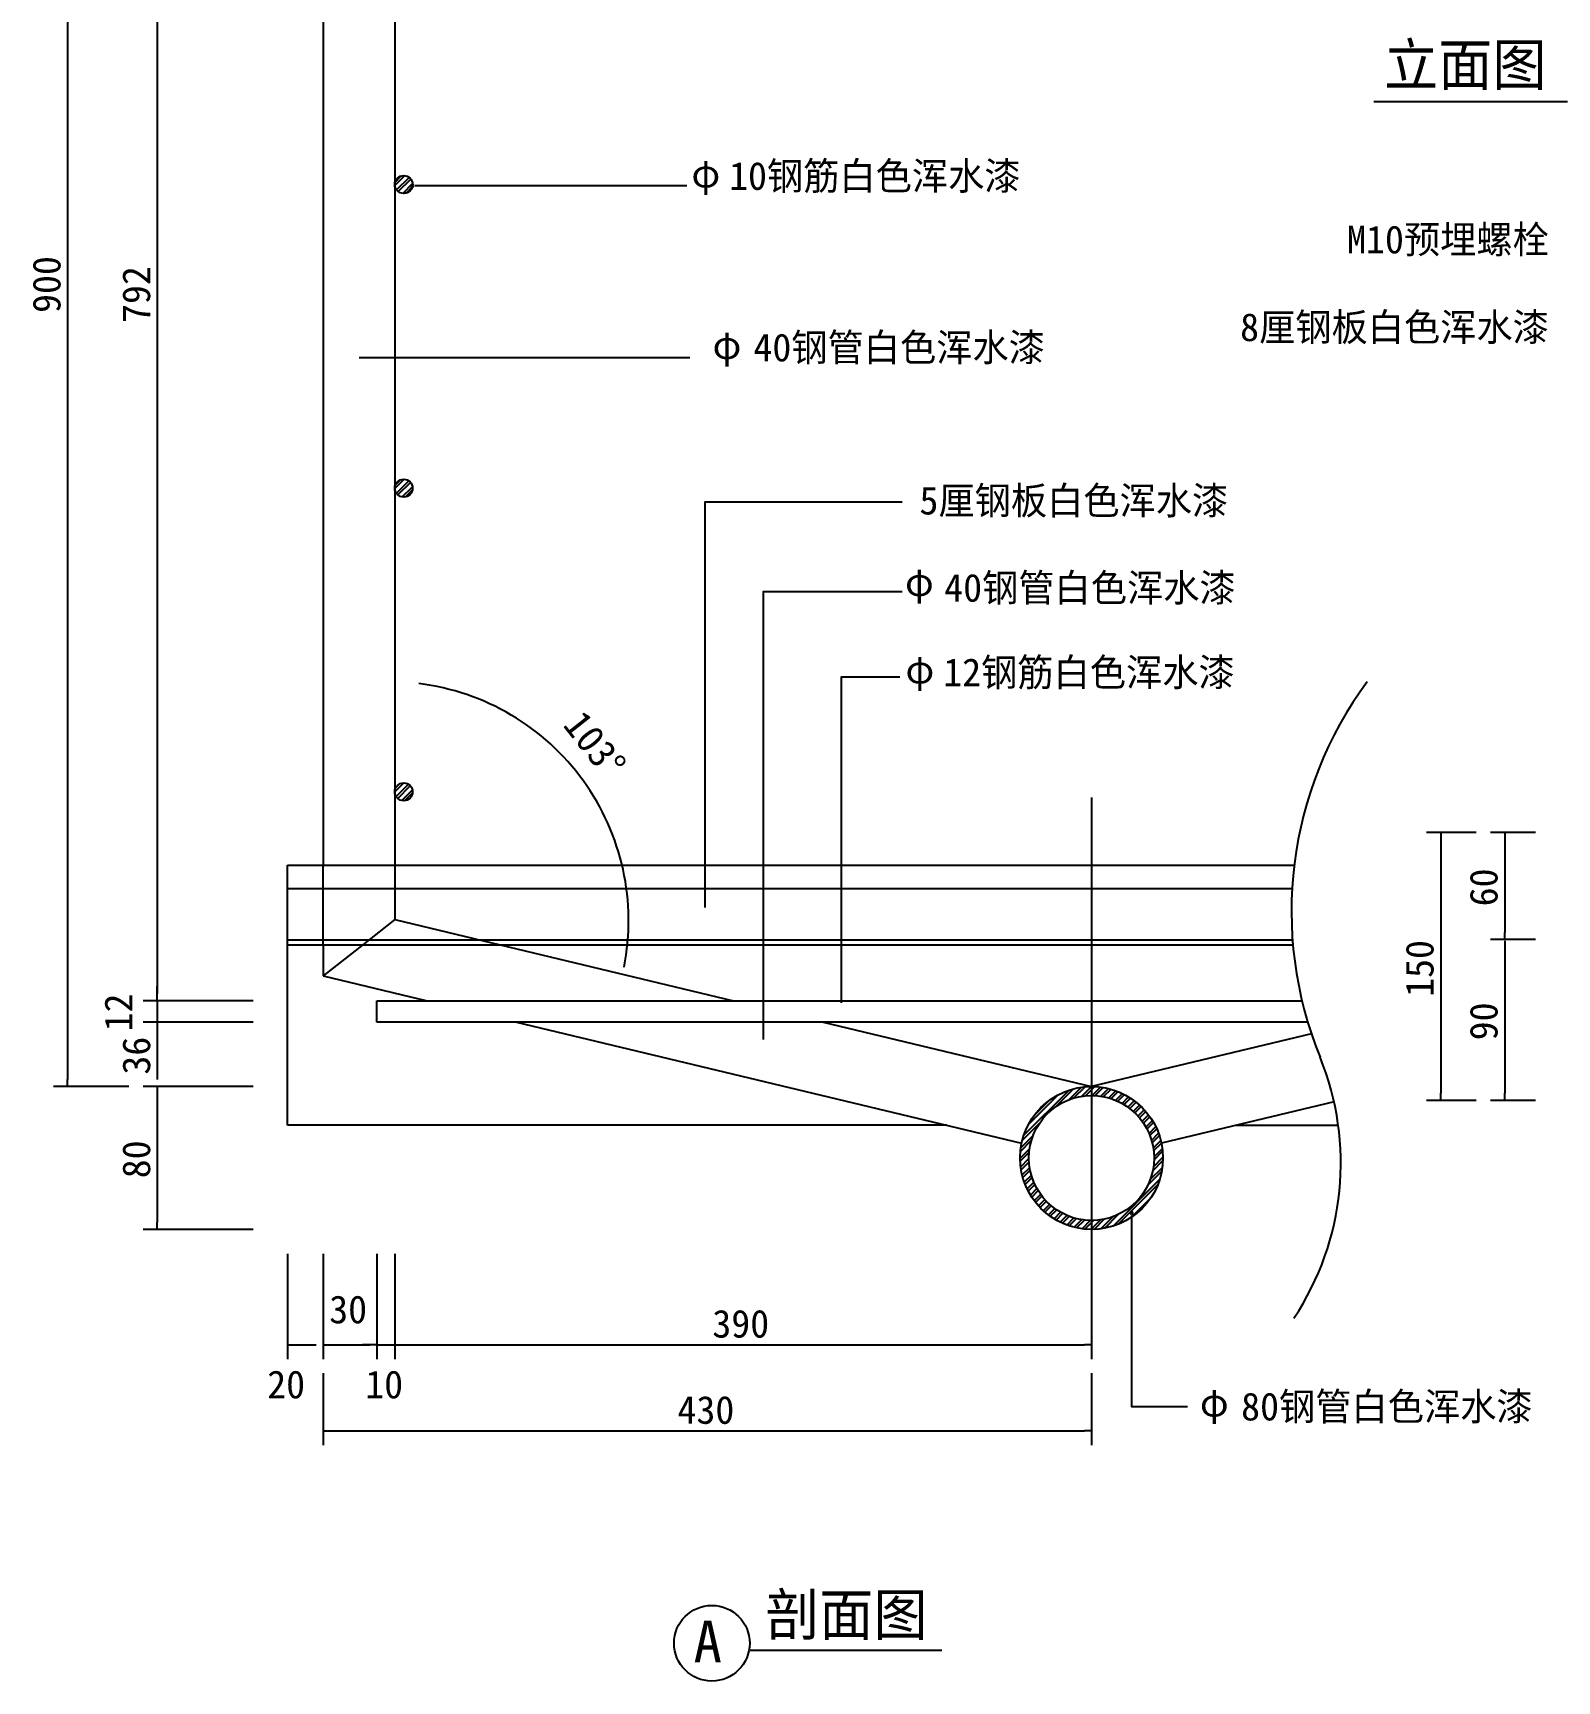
# Model space of a CAD drawing. Header units: metres. Extents: x 16793 to 18197, y 5304 to 7183.
# Drawn here: x 16793 to 17646, y 5304 to 6227 of the extents above; entities that cross this region are included whole.
import ezdxf

# ---------------------------------------------------------------- set-up
doc = ezdxf.new("R2010")
doc.units = ezdxf.units.M
for name, color, linetype in [('3', 3, 'Continuous'), ('4', 4, 'Continuous'), ('7', 7, 'Continuous'), ('BH', 3, 'Continuous'), ('DIM', 3, 'Continuous'), ('TEXT', 3, 'Continuous')]:
    doc.layers.add(name, color=color, linetype=linetype)

# ---------------------------------------------------------------- blocks, each defined once
blk = doc.blocks.new('DOT')
at = {"color": 0, "linetype": 'ByBlock'}
blk.add_line((-0.35, 0), (-1, 0), dxfattribs=at)
blk.add_lwpolyline([(-0.17, 0, 1), (0.17, 0, 1)], format="xyb", close=True, dxfattribs=at)
blk = doc.blocks.new('_DOT')
at = {"color": 0, "linetype": 'ByBlock'}
blk.add_line((-0.15, 0), (-1, 0), dxfattribs=at)

msp = doc.modelspace()

# ---------------------------------------------------------------- linework, layer by layer
at = {"layer": '3'}
for p, q in [((17385.35, 5799.06), (17385.35, 5509.33)), ((16955.35, 5716.65), (16955.35, 5761.21)), ((16995.42, 5761.21), (16995.35, 5730.81)), ((16935.35, 5748.08), (17497.65, 5748.08)), ((16995.35, 5730.81), (16977.38, 5716.65)), ((16995.35, 5730.81), (17054.42, 5716.65))]:
    msp.add_line(p, q, dxfattribs=at)
for centre, radius, start, end in [((17713.65, 5735.32), 216.37, 143.56, 202.18), ((17368.1, 5594.45), 156.79, 326.39, 22.18)]:
    msp.add_arc(centre, radius, start, end, dxfattribs=at)
at = {"layer": '4'}
for p, q in [((16955.35, 6484.93), (16955.35, 5761.21)), ((16995.35, 6484.93), (16995.35, 5761.21)), ((16935.35, 5716.65), (17498.22, 5716.65)), ((16955.35, 5716.65), (16955.35, 5699.27)), ((17054.42, 5716.65), (17185.01, 5685.33)), ((16955.35, 5699.27), (17013.47, 5685.33)), ((16985.35, 5673.33), (16985.35, 5685.33)), ((16985.35, 5685.33), (17503.13, 5685.33)), ((17506.35, 5673.33), (16985.35, 5673.33)), ((17063.52, 5673.33), (17346.21, 5605.54)), ((17235.06, 5673.33), (17385.35, 5637.29)), ((17508.41, 5666.8), (17385.35, 5637.29)), ((17385.35, 5639.82), (17385.35, 5637.29)), ((17521.1, 5628.71), (17424.49, 5605.54))]:
    msp.add_line(p, q, dxfattribs=at)
msp.add_circle((17385.35, 5597.29), 40, dxfattribs=at)
at = {"layer": '7'}
for p, q in [((16935.35, 5615.58), (16935.35, 5761.21)), ((16935.35, 5761.21), (16995.35, 5761.21)), ((16995.35, 5761.21), (16995.35, 5761.21)), ((16995.35, 5761.21), (17498.65, 5761.21)), ((16935.35, 5719.33), (17497.99, 5719.33)), ((16977.38, 5716.65), (16955.35, 5699.27)), ((17304.37, 5615.58), (16935.35, 5615.58)), ((17466.33, 5615.58), (17523.46, 5615.58))]:
    msp.add_line(p, q, dxfattribs=at)
for centre, radius in [((17000.35, 6142.29), 5), ((17000.35, 5972.29), 5), ((17000.35, 5802.29), 5), ((17385.35, 5597.29), 35)]:
    msp.add_circle(centre, radius, dxfattribs=at)
at = {"layer": 'BH'}
for p, q in [((16995.38, 6141.73), (17000.9, 6147.26)), ((16995.54, 6143.66), (16998.98, 6147.1)), ((16996.4, 6139.22), (17003.42, 6146.24)), ((16997.29, 6138.34), (17004.3, 6145.35)), ((16999.8, 6137.32), (17005.32, 6142.83)), ((17001.74, 6137.49), (17005.15, 6140.9)), ((16995.35, 5972.01), (17000.63, 5977.28)), ((16995.69, 5974.1), (16998.53, 5976.95)), ((16996.27, 5969.39), (17003.25, 5976.36)), ((16997.12, 5968.47), (17004.17, 5975.52)), ((16999.55, 5967.36), (17005.28, 5973.09)), ((17001.35, 5967.39), (17005.24, 5971.29)), ((16995.35, 5802.29), (17000.35, 5807.29)), ((16995.94, 5804.65), (16997.99, 5806.7)), ((16996.16, 5799.57), (17003.07, 5806.48)), ((16996.97, 5798.61), (17004.03, 5805.67)), ((16999.3, 5797.4), (17005.24, 5803.34)), ((17001, 5797.33), (17005.3, 5801.64)), ((17347.36, 5609.84), (17372.8, 5635.27)), ((17349.99, 5616), (17366.64, 5632.65)), ((17352.88, 5620.65), (17361.99, 5629.76)), ((17365.23, 5625.93), (17375.31, 5636.01)), ((17372.8, 5629.96), (17379.73, 5636.9)), ((17375.47, 5630.87), (17381.73, 5637.13)), ((17380.02, 5631.88), (17385.35, 5637.21)), ((17382.04, 5632.14), (17385.35, 5635.44)), ((17385.35, 5637.21), (17385.43, 5637.29)), ((17385.35, 5635.44), (17387.15, 5637.25)), ((17385.73, 5632.29), (17390.41, 5636.97)), ((17387.43, 5632.23), (17391.95, 5636.74)), ((17390.63, 5631.89), (17394.88, 5636.14)), ((17392.14, 5631.63), (17396.28, 5635.77)), ((17394.98, 5630.94), (17398.95, 5634.91)), ((17396.33, 5630.52), (17400.23, 5634.42)), ((17398.91, 5629.56), (17402.69, 5633.34)), ((17400.13, 5629.02), (17403.86, 5632.75)), ((17402.47, 5627.82), (17406.12, 5631.47)), ((17403.58, 5627.17), (17407.21, 5630.79)), ((17405.71, 5625.76), (17409.29, 5629.34)), ((17406.73, 5625), (17410.29, 5628.57)), ((17408.66, 5623.4), (17412.2, 5626.94)), ((17409.58, 5622.55), (17413.11, 5626.09)), ((17411.32, 5620.76), (17414.86, 5624.3)), ((17412.14, 5619.81), (17415.69, 5623.36)), ((17413.69, 5617.83), (17417.26, 5621.4)), ((17414.42, 5616.78), (17418.01, 5620.38)), ((17346.63, 5607.33), (17356.71, 5617.41)), ((17415.77, 5614.6), (17419.42, 5618.25)), ((17416.39, 5613.46), (17420.07, 5617.14)), ((17417.53, 5611.06), (17421.3, 5614.83)), ((17418.04, 5609.8), (17421.86, 5613.62)), ((17418.93, 5607.15), (17422.88, 5611.11)), ((17345.35, 5597.21), (17350.75, 5602.62)), ((17345.51, 5600.91), (17351.77, 5607.17)), ((17345.74, 5602.91), (17352.67, 5609.84)), ((17419.31, 5605.76), (17423.34, 5609.8)), ((17419.91, 5602.83), (17424.14, 5607.06)), ((17420.12, 5601.27), (17424.47, 5605.62)), ((17420.33, 5596.18), (17425.17, 5601.02)), ((17420.34, 5597.96), (17424.99, 5602.61)), ((17345.39, 5595.49), (17350.5, 5600.6)), ((17345.67, 5592.23), (17350.35, 5596.91)), ((17345.9, 5590.69), (17350.41, 5595.2)), ((17346.5, 5587.76), (17350.75, 5592.01)), ((17418.19, 5585.21), (17425, 5592.01)), ((17419.61, 5590.16), (17425.32, 5595.87)), ((17419.99, 5592.31), (17425.34, 5597.66)), ((17346.87, 5586.36), (17351.01, 5590.5)), ((17347.73, 5583.69), (17351.7, 5587.66)), ((17348.22, 5582.41), (17352.12, 5586.3)), ((17349.3, 5579.95), (17353.08, 5583.73)), ((17349.89, 5578.78), (17353.62, 5582.51)), ((17397.46, 5559.17), (17423.47, 5585.18)), ((17400.22, 5560.16), (17422.48, 5582.42)), ((17416.9, 5582.14), (17424.66, 5589.9)), ((17351.17, 5576.52), (17354.82, 5580.17)), ((17351.85, 5575.43), (17355.47, 5579.06)), ((17353.3, 5573.35), (17356.88, 5576.93)), ((17354.07, 5572.35), (17357.63, 5575.91)), ((17355.7, 5570.44), (17359.24, 5573.98)), ((17356.55, 5569.53), (17360.09, 5573.06)), ((17407.75, 5564.15), (17418.49, 5574.89)), ((17358.34, 5567.78), (17361.88, 5571.32)), ((17359.28, 5566.95), (17362.83, 5570.5)), ((17361.24, 5565.37), (17364.81, 5568.95)), ((17362.26, 5564.63), (17365.85, 5568.22)), ((17364.39, 5563.22), (17368.04, 5566.87)), ((17365.5, 5562.56), (17369.18, 5566.25)), ((17367.81, 5561.34), (17371.58, 5565.11)), ((17369.02, 5560.78), (17372.84, 5564.6)), ((17390.63, 5557.64), (17397.43, 5564.45)), ((17392.74, 5557.98), (17400.5, 5565.74)), ((17371.53, 5559.75), (17375.48, 5563.71)), ((17372.84, 5559.3), (17376.87, 5563.33)), ((17375.58, 5558.5), (17379.81, 5562.73)), ((17377.01, 5558.17), (17381.36, 5562.52)), ((17380.03, 5557.65), (17384.68, 5562.3)), ((17381.61, 5557.47), (17385.35, 5561.2)), ((17384.98, 5557.29), (17385.35, 5557.66)), ((17385.35, 5557.66), (17390.33, 5562.65)), ((17385.35, 5561.2), (17386.46, 5562.31)), ((17386.77, 5557.32), (17392.48, 5563.03))]:
    msp.add_line(p, q, dxfattribs=at)
at = {"layer": 'DIM'}
for p, q in [((16812.24, 6533.29), (16812.24, 5641.29)), ((16862.44, 6473.29), (16862.44, 5689.33)), ((17600.63, 5779.54), (17572.79, 5779.54)), ((17633.93, 5779.54), (17608.63, 5779.54)), ((17580.79, 5775.54), (17580.79, 5633.54)), ((17616.63, 5775.54), (17616.63, 5723.54)), ((17633.93, 5719.54), (17608.63, 5719.54)), ((17616.63, 5715.54), (17616.63, 5633.54)), ((16862.44, 5689.33), (16862.44, 5693.33)), ((16916.03, 5685.33), (16854.44, 5685.33)), ((16862.44, 5685.33), (16862.44, 5673.33)), ((16862.44, 5685.33), (16862.44, 5673.33)), ((16916.03, 5673.33), (16854.44, 5673.33)), ((16862.44, 5669.33), (16862.44, 5641.29)), ((16862.44, 5669.33), (16862.44, 5665.33)), ((16846.44, 5637.29), (16804.24, 5637.29)), ((16916.03, 5637.29), (16854.44, 5637.29)), ((16862.44, 5633.29), (16862.44, 5561.29)), ((17600.63, 5629.54), (17572.79, 5629.54)), ((17633.93, 5629.54), (17608.63, 5629.54)), ((16916.03, 5557.29), (16854.44, 5557.29)), ((16935.35, 5543.61), (16935.35, 5484.72)), ((16955.35, 5543.61), (16955.35, 5484.72)), ((16985.35, 5543.61), (16985.35, 5484.72)), ((16995.35, 5543.61), (16995.35, 5484.72)), ((17385.35, 5543.61), (17385.35, 5484.72)), ((16939.35, 5492.72), (16951.35, 5492.72)), ((16959.35, 5492.72), (16981.35, 5492.72)), ((16981.35, 5492.72), (16977.35, 5492.72)), ((16985.35, 5492.72), (16995.35, 5492.72)), ((16985.35, 5492.72), (16995.35, 5492.72)), ((16999.35, 5492.72), (17381.35, 5492.72)), ((16999.35, 5492.72), (17003.35, 5492.72)), ((16955.35, 5476.72), (16955.35, 5436.46)), ((17385.35, 5476.72), (17385.35, 5436.46)), ((16959.35, 5444.46), (17381.35, 5444.46))]:
    msp.add_line(p, q, dxfattribs=at)
msp.add_arc((16992.52, 5730.15), 133.71, 348.79, 82.98, dxfattribs=at)
at = {"layer": 'TEXT'}
for p, q in [((17543.37, 6188.8), (17651.7, 6188.8)), ((17194.33, 5321.81), (17301.55, 5321.81))]:
    msp.add_line(p, q, dxfattribs=at)
for points in [[(17009.28, 6141.71), (17158.87, 6141.71)], [(16975.4, 6045.39), (17160.44, 6045.39)], [(17169.11, 5737.45), (17169.11, 5964.59), (17279.3, 5964.59)], [(17201.8, 5663.63), (17201.8, 5914.43), (17279.3, 5914.43)], [(17245.4, 5684.2), (17245.4, 5866.74), (17278.09, 5866.74)], [(17407.75, 5562.44), (17407.75, 5458.19), (17439.06, 5458.19)]]:
    msp.add_lwpolyline(points, dxfattribs=at)
msp.add_circle((17172.83, 5325.63), 21.18, dxfattribs=at)

# ---------------------------------------------------------------- block references
at = {"layer": 'DIM', "xscale": 4, "yscale": 4, "zscale": 4}
for p, rotation in [((17580.79, 5779.54), 90), ((17616.63, 5779.54), 90), ((17616.63, 5719.54), 270), ((17616.63, 5719.54), 90), ((16862.44, 5685.33), 270), ((16862.44, 5673.33), 90), ((16812.24, 5637.29), 270), ((16862.44, 5637.29), 90), ((17580.79, 5629.54), 270), ((17616.63, 5629.54), 270), ((16862.44, 5557.29), 270), ((16935.35, 5492.72), 180), ((16955.35, 5492.72), 180), ((16995.35, 5492.72), 180), ((16955.35, 5444.46), 180)]:
    msp.add_blockref('_DOT', p, dxfattribs=dict(at, rotation=rotation))
for p in [(16985.35, 5492.72), (17385.35, 5492.72), (17385.35, 5444.46)]:
    msp.add_blockref('_DOT', p, dxfattribs=at)
at = {"layer": 'TEXT', "xscale": 4, "yscale": 4, "zscale": 4}
for p, rotation in [((17005.28, 6141.71), 180), ((17407.75, 5566.44), 90)]:
    msp.add_blockref('DOT', p, dxfattribs=dict(at, rotation=rotation))

# ---------------------------------------------------------------- texts
at = {"layer": 'TEXT'}
for s, height, p in [('立面图', 23.3, (17549.12, 6197.75)), ('φ', 15.6, (17161.4, 6140.65)), ('10钢筋白色浑水漆', 15.6, (17182.47, 6139.28)), ('M10预埋螺栓', 15.6, (17528.39, 6103.73)), ('8厘钢板白色浑水漆', 15.6, (17468.52, 6054.63)), ('φ', 15.6, (17173.23, 6044.63)), ('40钢管白色浑水漆', 15.6, (17196.09, 6043.28)), ('5厘钢板白色浑水漆', 15.6, (17289.03, 5957.55)), ('φ', 15.6, (17280.94, 5911.93)), ('40钢管白色浑水漆', 15.6, (17302.88, 5908.72)), ('φ', 15.6, (17281.2, 5862.95)), ('12钢筋白色浑水漆', 15.6, (17302.33, 5861.41)), ('30', 15.6, (16958.63, 5504.72)), ('390', 15.6, (17173.09, 5496.72)), ('20', 15.6, (16923.93, 5462.72)), ('10', 15.6, (16978.8, 5462.72)), ('430', 15.6, (17153.57, 5448.46)), ('φ', 15.6, (17446, 5452.54)), ('80钢管白色浑水漆', 15.6, (17469.09, 5450.35)), ('剖面图', 23.3, (17202.69, 5329.99)), ('A ', 23.3, (17162.61, 5314.94))]:
    msp.add_text(s, height=height, dxfattribs=at).set_placement(p)
for s, rotation, p in [('900', 90, (16808.24, 6070.38)), ('792', 90, (16858.44, 6064.75)), ('103°', 308.26, (17088.97, 5839.58)), ('60', 90, (17612.63, 5738.16)), ('150', 90, (17576.79, 5687.46)), ('12', 90, (16848.44, 5668.13)), ('90', 90, (17612.63, 5663.16)), ('36', 90, (16858.44, 5643.94)), ('80', 90, (16858.44, 5585.92))]:
    msp.add_text(s, height=15.6, rotation=rotation, dxfattribs=at).set_placement(p)

doc.saveas('drawing.dxf')
